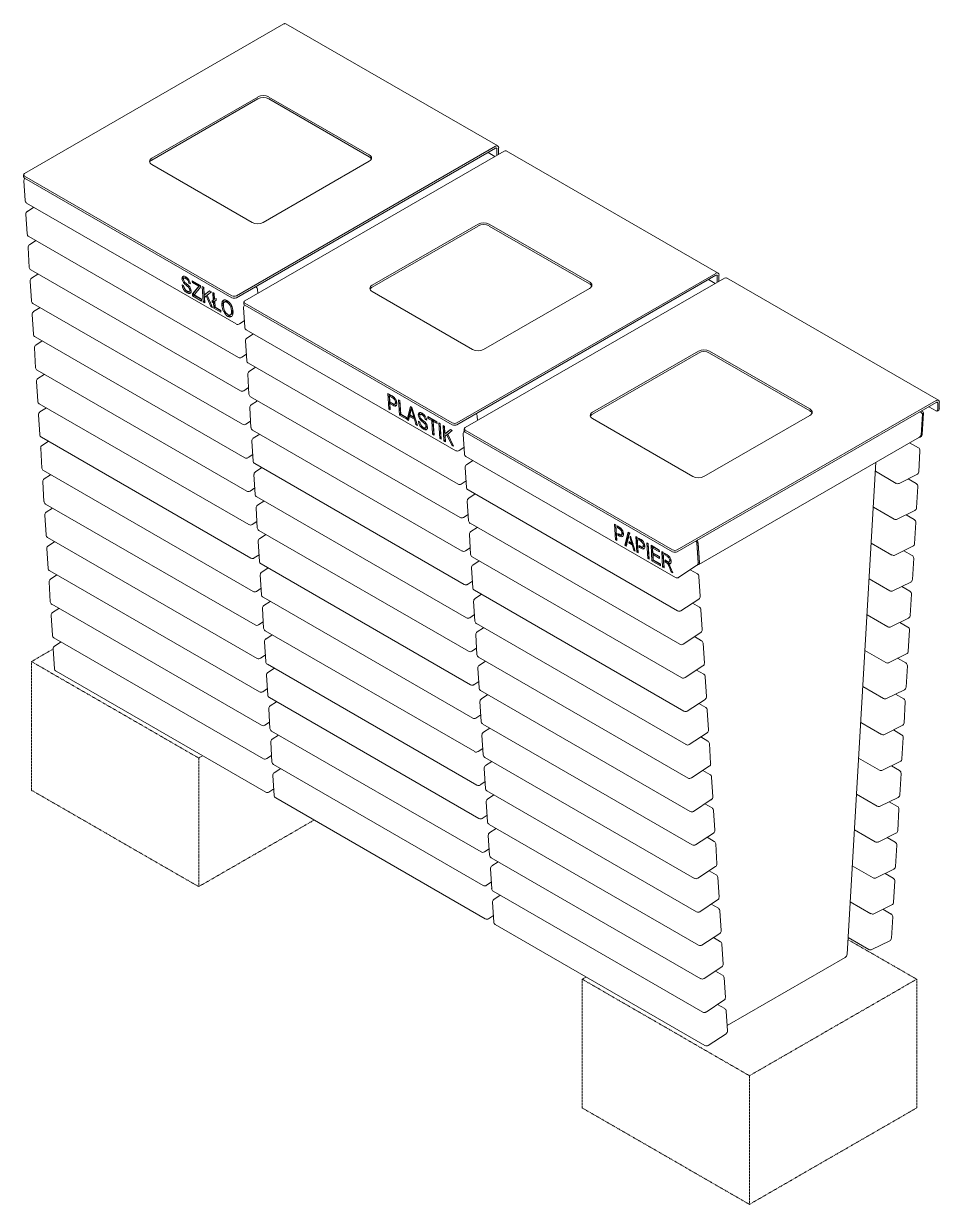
# Model space of a CAD drawing. Header units: millimetres. Extents: x -318 to 3804, y 278 to 3423.
# Drawn here: x 2644 to 3804, y 659 to 2156 of the extents above; entities that cross this region are included whole.
import ezdxf

# ---------------------------------------------------------------- set-up
doc = ezdxf.new("R2010")
doc.units = ezdxf.units.MM
doc.linetypes.add('HIDDEN', pattern=[1.905, 1.27, -0.635])
doc.layers.add('ZANO_R', color=7, linetype='Continuous', lineweight=0)
doc.layers.add('ZANO_R_przerywana', color=7, linetype='HIDDEN', lineweight=0)

msp = doc.modelspace()

# ---------------------------------------------------------------- linework, layer by layer
at = {"layer": 'ZANO_R'}
for p, q in [((2973.6, 2155.4), (2645.1, 1965.7)), ((3244.7, 2000.7), (2976.3, 2155.6)), ((2806.3, 1985.4), (2940.5, 2062.8)), ((2806.3, 1982.9), (2940.5, 2060.4)), ((2954.6, 2062.8), (3081.8, 1989.4)), ((2954.6, 2060.4), (3081.8, 1987)), ((2913.5, 1810.7), (3242, 2000.4)), ((2913.5, 1808.3), (3242, 1998)), ((3252.8, 1994.2), (2924.3, 1804.5)), ((3241.1, 1987.4), (3232.4, 1992.4)), ((3243.7, 1997), (3243.7, 1988.9)), ((3245.8, 1998.2), (3245.8, 1990.2)), ((3523.9, 1839.5), (3255.5, 1994.4)), ((2933.4, 1903.8), (2806.3, 1977.2)), ((3081.8, 1981.3), (2947.6, 1903.8)), ((2643.9, 1964.1), (2643.9, 1961.6)), ((2645.1, 1962.4), (2907.8, 1810.7)), ((2644.2, 1956.6), (2645.7, 1931.5)), ((2645.1, 1960), (2907.8, 1808.3)), ((2647.7, 1928.3), (2913.3, 1775)), ((2656.7, 1923.1), (2648.6, 1917.8)), ((2646.8, 1914.2), (2648.4, 1889.1)), ((3085.5, 1824.2), (3219.7, 1901.7)), ((3233.8, 1901.7), (3361, 1828.3)), ((3085.5, 1821.7), (3219.7, 1899.2)), ((3233.8, 1899.2), (3361, 1825.8)), ((2649.5, 1871.8), (2651.1, 1846.7)), ((2650.4, 1885.9), (2916, 1732.6)), ((2659.3, 1880.7), (2651.3, 1875.4)), ((2653.1, 1843.5), (2918.7, 1690.2)), ((2652.2, 1829.4), (2653.7, 1804.3)), ((2662, 1838.3), (2653.9, 1833)), ((2846, 1833.3), (2844.6, 1832.4)), ((2848.5, 1833.9), (2847.1, 1833)), ((2851, 1833.4), (2849.6, 1832.5)), ((2854.8, 1827.6), (2853.4, 1826.6)), ((2857.6, 1829.8), (2867.9, 1823.9)), ((2857.8, 1827.5), (2857.6, 1829.8)), ((2859.2, 1828.5), (2857.8, 1827.5)), ((2865.9, 1822.8), (2857.8, 1827.5)), ((2859.2, 1828.5), (2859.1, 1829)), ((2867.3, 1823.8), (2859.2, 1828.5)), ((3192.7, 1649.6), (3521.2, 1839.2)), ((3192.7, 1647.1), (3521.2, 1836.8)), ((3532, 1833), (3203.5, 1643.6)), ((3520.3, 1826.2), (3511.6, 1831.2)), ((3522.9, 1835.8), (3522.9, 1827.8)), ((3525, 1837), (3525, 1829)), ((3803.1, 1678.3), (3534.7, 1833.3)), ((2844.7, 1824.5), (2846.5, 1823.7)), ((2852.4, 1815.4), (2851, 1814.5)), ((2855.2, 1825.8), (2853.4, 1826.6)), ((2853.8, 1816.2), (2855.2, 1817.1)), ((2855.8, 1818.9), (2854.4, 1818)), ((2855.8, 1818.9), (2855.8, 1819.1)), ((2857.8, 1813.1), (2864.5, 1821.4)), ((2859.2, 1814.1), (2857.8, 1813.1)), ((2857.9, 1810.7), (2857.8, 1813.1)), ((2859.2, 1814.1), (2865.9, 1822.3)), ((2859.3, 1811.7), (2859.2, 1814.1)), ((2860.7, 1812.7), (2859.9, 1811.8)), ((2859.9, 1811.8), (2869.3, 1806.4)), ((2868.1, 1821.6), (2860.7, 1812.7)), ((2867.3, 1823.8), (2865.9, 1822.8)), ((2867.9, 1823.9), (2868.1, 1821.6)), ((2870.2, 1822.6), (2872.1, 1821.5)), ((2871.5, 1802.9), (2870.2, 1822.6)), ((2872.9, 1803.9), (2871.8, 1821.7)), ((2872.1, 1821.5), (2872.7, 1811.7)), ((2872.7, 1811.7), (2879.6, 1817.2)), ((2874.1, 1812.6), (2872.7, 1811.7)), ((2874.1, 1812.6), (2879.7, 1817.1)), ((2881.9, 1815.8), (2876.3, 1811.4)), ((2879.6, 1817.2), (2881.9, 1815.8)), ((2883.5, 1814.9), (2885.4, 1813.8)), ((2884.1, 1805.3), (2883.5, 1814.9)), ((2885.5, 1806.3), (2885.1, 1814)), ((2885.4, 1813.8), (2885.8, 1806.3)), ((2938.3, 1821.9), (2937.6, 1822.2)), ((2940.6, 1813.9), (2940.3, 1818.7)), ((3212.6, 1742.6), (3085.5, 1816)), ((3361, 1820.1), (3226.8, 1742.6)), ((2655.7, 1801.1), (2921.3, 1647.8)), ((2859.3, 1811.7), (2857.9, 1810.7)), ((2869.4, 1804.1), (2857.9, 1810.7)), ((2869.3, 1805.9), (2859.3, 1811.7)), ((2869.3, 1806.4), (2869.4, 1804.1)), ((2872.9, 1803.9), (2871.5, 1802.9)), ((2873.3, 1801.9), (2871.5, 1802.9)), ((2875.2, 1810.5), (2872.9, 1808.7)), ((2872.9, 1808.7), (2873.3, 1801.9)), ((2873.2, 1803.7), (2872.9, 1803.9)), ((2876.3, 1811.3), (2875.2, 1810.5)), ((2881.3, 1797.3), (2875.2, 1810.5)), ((2876.3, 1811.4), (2883.4, 1796)), ((2882.5, 1798), (2881.3, 1797.3)), ((2883.4, 1796), (2881.3, 1797.3)), ((2882.6, 1804.5), (2884.1, 1805.3)), ((2882.8, 1802.1), (2882.6, 1804.5)), ((2884.2, 1803), (2882.8, 1802.1)), ((2884.3, 1802.9), (2882.8, 1802.1)), ((2885.5, 1806.3), (2884.1, 1805.3)), ((2884.2, 1803), (2884.1, 1805.3)), ((2885.7, 1803.9), (2884.2, 1803)), ((2885.7, 1803.9), (2884.3, 1802.9)), ((2884.8, 1795.2), (2884.3, 1802.9)), ((2886.2, 1796.2), (2885.7, 1803.9)), ((2885.8, 1806.3), (2887.8, 1807.4)), ((2887.9, 1805), (2886, 1803.9)), ((2887.4, 1804.8), (2886, 1803.9)), ((2886, 1803.9), (2886.5, 1796.5)), ((2887.9, 1805.1), (2887.4, 1804.8)), ((2887.8, 1807.4), (2887.9, 1805)), ((2896.6, 1799.4), (2895.2, 1798.5)), ((2899.7, 1803.7), (2898.3, 1802.8)), ((2903.1, 1803.4), (2901.7, 1802.4)), ((2907.5, 1797.4), (2906.3, 1796.6)), ((2923.1, 1802.9), (2923.1, 1800.4)), ((2924.3, 1801.3), (3187, 1649.6)), ((2924.3, 1798.8), (3187, 1647.1)), ((2654.8, 1787), (2656.4, 1761.9)), ((2664.7, 1795.9), (2656.6, 1790.6)), ((2886.2, 1796.2), (2884.8, 1795.2)), ((2893.9, 1790), (2884.8, 1795.2)), ((2893.8, 1791.8), (2886.2, 1796.2)), ((2886.5, 1796.5), (2893.8, 1792.2)), ((2893.8, 1792.2), (2893.9, 1790)), ((2898.6, 1791.5), (2897.4, 1790.7)), ((2904.2, 1785.5), (2902.8, 1784.6)), ((2906, 1786.6), (2907.4, 1787.5)), ((2908.7, 1792.7), (2907.3, 1791.7)), ((2922.5, 1796), (2924.1, 1770.9)), ((2917.5, 1775.1), (2923.5, 1779.1)), ((2926, 1767.6), (3191.6, 1614.3)), ((2658.4, 1758.7), (2924, 1605.4)), ((2667.3, 1753.5), (2659.3, 1748.2)), ((2925.1, 1753.6), (2926.7, 1728.4)), ((2935, 1762.5), (2926.9, 1757.2)), ((2657.5, 1744.6), (2659, 1719.5)), ((3364.7, 1663.2), (3498.9, 1740.6)), ((3364.7, 1660.7), (3498.9, 1738.1)), ((3513, 1740.6), (3640.2, 1667.2)), ((3513, 1738.1), (3640.2, 1664.7)), ((2920.2, 1732.7), (2926.2, 1736.7)), ((2928.7, 1725.2), (3194.3, 1571.9)), ((2661, 1716.3), (2926.6, 1563)), ((2670, 1711.1), (2661.9, 1705.8)), ((2927.8, 1711.2), (2929.4, 1686)), ((2937.7, 1720.1), (2929.6, 1714.8)), ((2660.1, 1702.2), (2661.7, 1677.1)), ((2922.8, 1690.3), (2928.9, 1694.3)), ((2931.4, 1682.8), (3197, 1529.5)), ((2940.3, 1677.7), (2932.3, 1672.4)), ((3105.4, 1686.8), (3110.8, 1683.7)), ((3106.6, 1667.2), (3105.4, 1686.8)), ((3108, 1668.1), (3106.9, 1685.9)), ((3108.8, 1684.4), (3107.3, 1683.5)), ((3111.2, 1681.3), (3107.3, 1683.5)), ((3107.3, 1683.5), (3107.8, 1676.3)), ((3112.6, 1682.2), (3108.8, 1684.4)), ((3116.3, 1676.7), (3116.2, 1677.5)), ((3118.9, 1679), (3120.7, 1677.9)), ((3120.1, 1659.4), (3118.9, 1679)), ((3121.5, 1660.3), (3120.4, 1678.1)), ((3120.7, 1677.9), (3121.8, 1660.6)), ((3471.9, 1488.6), (3800.4, 1678)), ((2663.7, 1673.9), (2929.3, 1520.6)), ((2672.7, 1668.7), (2664.6, 1663.4)), ((2930.5, 1668.8), (2932, 1643.6)), ((3108, 1668.1), (3106.6, 1667.2)), ((3108.4, 1666.1), (3106.6, 1667.2)), ((3107.8, 1676.3), (3111.6, 1674.1)), ((3109.3, 1675), (3107.9, 1674)), ((3107.9, 1674), (3108.4, 1666.1)), ((3111.7, 1671.9), (3107.9, 1674)), ((3108.3, 1667.9), (3108, 1668.1)), ((3113.1, 1672.8), (3109.3, 1675)), ((3113.1, 1672.8), (3111.7, 1671.9)), ((3114.3, 1673.5), (3115.7, 1674.4)), ((3116.3, 1676.7), (3114.9, 1675.7)), ((3129.8, 1653.8), (3134.2, 1670.2)), ((3131.2, 1654.7), (3135.2, 1669.6)), ((3134.6, 1664.4), (3133.3, 1659.6)), ((3134.2, 1670.2), (3136, 1669.2)), ((3136.2, 1668.3), (3135.2, 1667.6)), ((3136, 1669.2), (3142.8, 1646.3)), ((3138.3, 1656.8), (3136.5, 1663)), ((3471.9, 1486.2), (3800.4, 1675.6)), ((3782.6, 1664.3), (3781.7, 1664.8)), ((3800, 1664.7), (3790.8, 1670)), ((3801.5, 1664.6), (3803.6, 1665.8)), ((3802.1, 1674.6), (3802.1, 1666)), ((3804.2, 1675.8), (3804.2, 1667.2)), ((2662.8, 1659.8), (2664.4, 1634.7)), ((2925.5, 1647.9), (2931.5, 1651.8)), ((3121.5, 1660.3), (3120.1, 1659.4)), ((3129.3, 1654.1), (3120.1, 1659.4)), ((3129.2, 1655.9), (3121.5, 1660.3)), ((3121.8, 1660.6), (3129.2, 1656.4)), ((3129.2, 1656.4), (3129.3, 1654.1)), ((3131.2, 1654.7), (3129.8, 1653.8)), ((3131.7, 1652.7), (3129.8, 1653.8)), ((3132, 1654.2), (3131.2, 1654.7)), ((3132.8, 1657.7), (3131.7, 1652.7)), ((3134.3, 1658.6), (3132.8, 1657.7)), ((3139, 1654.1), (3132.8, 1657.7)), ((3133.3, 1659.6), (3138.3, 1656.8)), ((3140.1, 1655.2), (3134.3, 1658.6)), ((3139.4, 1657.5), (3138.3, 1656.8)), ((3140.2, 1654.9), (3139, 1654.1)), ((3140.9, 1647.4), (3139, 1654.1)), ((3142.2, 1648.2), (3140.9, 1647.4)), ((3142.8, 1646.3), (3140.9, 1647.4)), ((3145.4, 1660.5), (3144, 1659.6)), ((3144, 1651.7), (3145.9, 1650.9)), ((3147.8, 1661.1), (3146.4, 1660.2)), ((3150.4, 1660.6), (3149, 1659.7)), ((3154.2, 1654.7), (3152.7, 1653.8)), ((3154.6, 1653), (3152.7, 1653.8)), ((3156.1, 1657.6), (3167.5, 1650.9)), ((3156.2, 1655.3), (3156.1, 1657.6)), ((3157.6, 1656.2), (3156.2, 1655.3)), ((3161, 1652.5), (3156.2, 1655.3)), ((3157.6, 1656.2), (3157.6, 1656.7)), ((3162.4, 1653.4), (3157.6, 1656.2)), ((3162.4, 1653.4), (3161, 1652.5)), ((3162.1, 1635.1), (3161, 1652.5)), ((3163.5, 1636.1), (3162.4, 1653.4)), ((3164.3, 1652.4), (3162.8, 1651.4)), ((3162.8, 1651.4), (3163.9, 1634.1)), ((3167.7, 1648.6), (3162.8, 1651.4)), ((3167.5, 1650.5), (3164.3, 1652.4)), ((3167.5, 1650.9), (3167.7, 1648.6)), ((3170, 1649.5), (3171.9, 1648.4)), ((3171.3, 1629.9), (3170, 1649.5)), ((3172.7, 1630.8), (3171.6, 1648.6)), ((3171.9, 1648.4), (3173.1, 1628.8)), ((3218.9, 1652.5), (3218.6, 1658)), ((3491.8, 1581.6), (3364.7, 1655)), ((3640.2, 1659), (3506, 1581.6)), ((3782.7, 1661.2), (3781.1, 1634)), ((3784.1, 1661.9), (3782.5, 1634.7)), ((3782.7, 1661.2), (3782.5, 1661.5)), ((3782.7, 1661.2), (3784.1, 1661.9)), ((3782.7, 1661.2), (3782.7, 1661.3)), ((2934, 1640.4), (3199.6, 1487.1)), ((2943, 1635.3), (2934.9, 1630)), ((3151.8, 1642.6), (3150.4, 1641.7)), ((3153.1, 1643.4), (3154.5, 1644.3)), ((3155.1, 1646.1), (3153.7, 1645.2)), ((3155.1, 1646.1), (3155.1, 1646.3)), ((3163.5, 1636.1), (3162.1, 1635.1)), ((3163.9, 1634.1), (3162.1, 1635.1)), ((3163.8, 1635.9), (3163.5, 1636.1)), ((3175.3, 1646.4), (3177.2, 1645.4)), ((3176.5, 1626.8), (3175.3, 1646.4)), ((3178, 1627.7), (3176.8, 1645.6)), ((3177.2, 1645.4), (3177.8, 1635.6)), ((3177.8, 1635.6), (3184.6, 1641.1)), ((3179.2, 1636.5), (3177.8, 1635.6)), ((3180.2, 1634.4), (3178, 1632.6)), ((3178, 1632.6), (3178.4, 1625.7)), ((3179.2, 1636.5), (3184.8, 1641)), ((3181.4, 1635.1), (3180.2, 1634.4)), ((3186.4, 1621.1), (3180.2, 1634.4)), ((3187, 1639.7), (3181.4, 1635.3)), ((3181.4, 1635.3), (3188.5, 1619.9)), ((3184.6, 1641.1), (3187, 1639.7)), ((3200.8, 1635.3), (3202.4, 1610.2)), ((3202.3, 1642), (3202.3, 1639.5)), ((3203.5, 1640.3), (3466.2, 1488.6)), ((3203.5, 1637.9), (3466.2, 1486.2)), ((3780.9, 1633.8), (3781.1, 1634)), ((3781.1, 1634), (3782.5, 1634.7)), ((2665.5, 1617.4), (2667, 1592.3)), ((2666.4, 1631.5), (2932, 1478.2)), ((2675.3, 1626.3), (2667.2, 1621)), ((2933.1, 1626.4), (2934.7, 1601.2)), ((3172.7, 1630.8), (3171.3, 1629.9)), ((3173.1, 1628.8), (3171.3, 1629.9)), ((3173, 1630.6), (3172.7, 1630.8)), ((3178, 1627.7), (3176.5, 1626.8)), ((3178.4, 1625.7), (3176.5, 1626.8)), ((3178.3, 1627.6), (3178, 1627.7)), ((3187.6, 1621.9), (3186.4, 1621.1)), ((3188.5, 1619.9), (3186.4, 1621.1)), ((3195.8, 1614.4), (3201.8, 1618.4)), ((3499.4, 1470.2), (3778.9, 1631.6)), ((3777.7, 1618), (3766.5, 1624.4)), ((3778.7, 1631), (3777.8, 1631)), ((3778.7, 1631.5), (3778.7, 1631)), ((2928.2, 1605.5), (2934.2, 1609.4)), ((3204.4, 1607), (3469.9, 1453.7)), ((3778.1, 1587.4), (3779.7, 1614.3)), ((2669, 1589.1), (2934.6, 1435.8)), ((2936.7, 1598), (3202.3, 1444.7)), ((2945.6, 1592.9), (2937.6, 1587.5)), ((3203.4, 1592.9), (3205, 1567.8)), ((3213.3, 1601.8), (3205.2, 1596.5)), ((3687.4, 976), (3723.9, 1599.8)), ((3723.2, 1588.2), (3749.6, 1572.9)), ((2668.1, 1575), (2669.7, 1549.9)), ((2678, 1583.9), (2669.9, 1578.6)), ((2935.8, 1584), (2937.4, 1558.8)), ((3198.5, 1572), (3204.5, 1576)), ((3753.3, 1572.8), (3775.9, 1584)), ((3775, 1572.5), (3764.7, 1578.5)), ((2930.8, 1563.1), (2936.8, 1567)), ((3207, 1564.6), (3472.6, 1411.2)), ((3216, 1559.4), (3207.9, 1554.1)), ((3775.4, 1541.9), (3777, 1568.8)), ((2671.7, 1546.7), (2937.3, 1393.3)), ((2939.3, 1555.6), (3204.9, 1402.3)), ((2948.3, 1550.5), (2940.2, 1545.1)), ((3206.1, 1550.5), (3207.7, 1525.4)), ((3720.6, 1542.7), (3746.9, 1527.5)), ((2670.8, 1532.6), (2672.4, 1507.5)), ((2680.6, 1541.5), (2672.6, 1536.2)), ((2938.4, 1541.6), (2940, 1516.4)), ((3201.2, 1529.6), (3207.2, 1533.6)), ((3750.7, 1527.4), (3773.2, 1538.6)), ((3772.4, 1527.1), (3762.1, 1533)), ((2933.5, 1520.7), (2939.5, 1524.6)), ((2942, 1513.2), (3207.6, 1359.9)), ((3209.7, 1522.2), (3475.3, 1368.8)), ((3218.6, 1517), (3210.6, 1511.7)), ((3394.4, 1520), (3392.5, 1521)), ((3392.5, 1521), (3393.8, 1501.4)), ((3394.1, 1520.2), (3395.2, 1502.3)), ((3395.6, 1500.3), (3394.4, 1520)), ((3398, 1517.9), (3396.1, 1519)), ((3396.1, 1519), (3396.3, 1516.7)), ((3397.7, 1517.6), (3396.3, 1516.7)), ((3396.3, 1516.7), (3398.3, 1515.5)), ((3397.7, 1518.1), (3397.7, 1517.6)), ((3397.7, 1517.6), (3399.7, 1516.4)), ((3772.8, 1496.4), (3774.3, 1523.4)), ((2674.3, 1504.3), (2939.9, 1350.9)), ((2683.3, 1499.1), (2675.2, 1493.8)), ((2941.1, 1499.2), (2942.7, 1474)), ((2951, 1508), (2942.9, 1502.7)), ((3208.8, 1508.1), (3210.3, 1483)), ((3395.2, 1502.3), (3393.8, 1501.4)), ((3393.8, 1501.4), (3395.6, 1500.3)), ((3395.2, 1502.3), (3395.5, 1502.1)), ((3398.8, 1508.3), (3396.7, 1509.5)), ((3396.7, 1509.5), (3396.9, 1507.2)), ((3398.3, 1508.2), (3396.9, 1507.2)), ((3396.9, 1507.2), (3398.8, 1506.1)), ((3398.3, 1508.6), (3398.3, 1508.2)), ((3398.3, 1508.2), (3400.3, 1507)), ((3400.3, 1507), (3398.8, 1506.1)), ((3401.5, 1507.7), (3402.9, 1508.7)), ((3403.5, 1510.9), (3402.1, 1509.9)), ((3403.4, 1511.6), (3403.5, 1510.9)), ((3410.1, 1510.9), (3405.7, 1494.5)), ((3411.1, 1510.3), (3407.1, 1495.4)), ((3407.6, 1493.4), (3408.8, 1498.4)), ((3408.8, 1498.4), (3409.3, 1500.3)), ((3409.2, 1500.3), (3410.6, 1505.1)), ((3409.3, 1500.3), (3409.2, 1500.3)), ((3411.9, 1509.9), (3410.1, 1510.9)), ((3411.2, 1499.2), (3410.6, 1497.3)), ((3412.1, 1498.2), (3410.6, 1497.3)), ((3410.6, 1497.3), (3415, 1494.8)), ((3411.6, 1508.6), (3411.1, 1508.3)), ((3414.2, 1497.5), (3411.2, 1499.2)), ((3411.3, 1507.7), (3411.9, 1509.9)), ((3412.2, 1498.7), (3412.1, 1498.2)), ((3412.1, 1498.2), (3416.1, 1495.9)), ((3413, 1506.1), (3412.4, 1503.7)), ((3413.5, 1504.5), (3412.4, 1503.7)), ((3412.4, 1503.7), (3412.4, 1503.7)), ((3412.4, 1503.7), (3414.2, 1497.5)), ((3418.8, 1487), (3413, 1506.1)), ((3415.4, 1498.2), (3414.2, 1497.5)), ((3421.4, 1504.4), (3419.6, 1505.4)), ((3419.6, 1505.4), (3420.8, 1485.8)), ((3421.1, 1504.5), (3422.3, 1486.7)), ((3422.7, 1484.7), (3421.4, 1504.4)), ((3425.1, 1502.3), (3423.2, 1503.3)), ((3423.2, 1503.3), (3423.4, 1501)), ((3424.8, 1502), (3423.4, 1501)), ((3423.4, 1501), (3425.4, 1499.9)), ((3424.7, 1502.5), (3424.8, 1502)), ((3424.8, 1502), (3426.8, 1500.8)), ((3435.4, 1496.3), (3433.6, 1497.3)), ((3433.6, 1497.3), (3434.8, 1477.7)), ((3498.5, 1472.2), (3496.9, 1497.3)), ((3497.1, 1498), (3498.5, 1497.2)), ((3497.1, 1498), (3498.6, 1472.7)), ((2673.4, 1490.2), (2675, 1465.1)), ((3203.8, 1487.2), (3209.8, 1491.2)), ((3407.1, 1495.4), (3405.7, 1494.5)), ((3405.7, 1494.5), (3407.6, 1493.4)), ((3407.1, 1495.4), (3408, 1494.9)), ((3416.2, 1495.6), (3415, 1494.8)), ((3415, 1494.8), (3416.9, 1488.1)), ((3418.2, 1488.9), (3416.9, 1488.1)), ((3416.9, 1488.1), (3418.8, 1487)), ((3422.3, 1486.7), (3420.8, 1485.8)), ((3420.8, 1485.8), (3422.7, 1484.7)), ((3422.3, 1486.7), (3422.6, 1486.5)), ((3425.9, 1492.7), (3423.8, 1493.9)), ((3423.8, 1493.9), (3423.9, 1491.6)), ((3425.4, 1492.5), (3423.9, 1491.6)), ((3423.9, 1491.6), (3425.9, 1490.5)), ((3425.3, 1493), (3425.4, 1492.5)), ((3425.4, 1492.5), (3427.3, 1491.4)), ((3427.3, 1491.4), (3425.9, 1490.5)), ((3428.5, 1492.1), (3430, 1493)), ((3430.6, 1495.2), (3429.1, 1494.3)), ((3430.4, 1496), (3430.6, 1495.2)), ((3435.1, 1496.5), (3436.2, 1478.6)), ((3436.7, 1476.6), (3435.4, 1496.3)), ((3449.4, 1488.2), (3438.9, 1494.3)), ((3438.9, 1494.3), (3440.1, 1474.7)), ((3440.4, 1493.4), (3441.5, 1475.6)), ((3442.3, 1491.9), (3440.9, 1490.9)), ((3441.2, 1484.8), (3440.9, 1490.9)), ((3440.9, 1490.9), (3449.6, 1485.9)), ((3449.5, 1480.1), (3441.2, 1484.8)), ((3442.8, 1483.5), (3441.4, 1482.5)), ((3441.8, 1475.9), (3441.4, 1482.5)), ((3441.4, 1482.5), (3449.6, 1477.8)), ((3442.3, 1491.9), (3449.5, 1487.7)), ((3442.8, 1483.5), (3449.5, 1479.6)), ((3449.6, 1485.9), (3449.4, 1488.2)), ((3454.2, 1485.4), (3452.4, 1486.5)), ((3452.4, 1486.5), (3453.6, 1466.8)), ((3453.9, 1485.6), (3455, 1467.8)), ((3455.5, 1465.8), (3454.2, 1485.4)), ((3458.9, 1482.7), (3456, 1484.4)), ((3456, 1484.4), (3456.2, 1482.1)), ((3457.6, 1483), (3456.2, 1482.1)), ((3457.5, 1483.5), (3457.6, 1483)), ((3457.6, 1483), (3460.6, 1481.3)), ((3498.5, 1497.2), (3500.1, 1471.9)), ((3717.9, 1497.2), (3744.2, 1482)), ((3748, 1481.9), (3770.6, 1493.1)), ((3769.7, 1481.6), (3759.4, 1487.5)), ((2936.1, 1478.3), (2942.2, 1482.2)), ((2944.7, 1470.8), (3210.3, 1317.5)), ((3212.3, 1479.8), (3477.9, 1326.4)), ((3221.3, 1474.6), (3213.2, 1469.3)), ((3436.2, 1478.6), (3434.8, 1477.7)), ((3434.8, 1477.7), (3436.7, 1476.6)), ((3436.2, 1478.6), (3436.6, 1478.5)), ((3441.5, 1475.6), (3440.1, 1474.7)), ((3440.1, 1474.7), (3450.9, 1468.4)), ((3441.5, 1475.6), (3450.8, 1470.2)), ((3450.7, 1470.7), (3441.8, 1475.9)), ((3449.6, 1477.8), (3449.5, 1480.1)), ((3450.9, 1468.4), (3450.7, 1470.7)), ((3455, 1467.8), (3453.6, 1466.8)), ((3455, 1467.8), (3455.4, 1467.6)), ((3456.2, 1482.1), (3459.2, 1480.4)), ((3459.1, 1474.3), (3456.6, 1475.7)), ((3456.6, 1475.7), (3456.7, 1473.4)), ((3458.1, 1474.4), (3456.7, 1473.4)), ((3456.7, 1473.4), (3457.3, 1473.1)), ((3458.1, 1474.9), (3458.1, 1474.4)), ((3458.1, 1474.4), (3458.7, 1474)), ((3462.1, 1472.2), (3460.7, 1471.3)), ((3462, 1473.6), (3463.4, 1474.5)), ((3464, 1476.3), (3462.6, 1475.4)), ((3474.1, 1453.8), (3496.7, 1468.6)), ((3498.1, 1479.1), (3498.2, 1479.2)), ((3498.6, 1472.7), (3500.1, 1471.9)), ((3770.1, 1450.9), (3771.7, 1477.9)), ((2677, 1461.9), (2942.6, 1308.5)), ((2686, 1456.7), (2677.9, 1451.4)), ((2943.8, 1456.7), (2945.3, 1431.6)), ((2953.6, 1465.6), (2945.6, 1460.3)), ((3211.4, 1465.7), (3213, 1440.6)), ((3453.6, 1466.8), (3455.5, 1465.8)), ((3462.1, 1466), (3464.4, 1460.6)), ((3466.5, 1459.4), (3463.6, 1466.3)), ((3465.6, 1461.4), (3464.4, 1460.6)), ((3464.4, 1460.6), (3466.5, 1459.4)), ((3497.6, 1458.1), (3488.6, 1463.3)), ((3501.1, 1429.8), (3499.6, 1454.9)), ((2676.1, 1447.8), (2677.7, 1422.7)), ((2938.8, 1435.9), (2944.8, 1439.8)), ((3206.5, 1444.8), (3212.5, 1448.8)), ((3715.2, 1451.7), (3741.6, 1436.5)), ((3745.3, 1436.4), (3767.9, 1447.6)), ((3767, 1436.1), (3756.7, 1442.1)), ((2947.3, 1428.4), (3212.9, 1275.1)), ((2956.3, 1423.2), (2948.2, 1417.9)), ((3214.1, 1423.3), (3215.7, 1398.2)), ((3215, 1437.4), (3480.6, 1284)), ((3223.9, 1432.2), (3215.9, 1426.9)), ((3476.8, 1411.4), (3499.4, 1426.2)), ((3767.4, 1405.5), (3769, 1432.4)), ((2679.7, 1419.5), (2945.3, 1266.1)), ((2688.6, 1414.3), (2680.6, 1409)), ((2946.4, 1414.3), (2948, 1389.2)), ((3500.2, 1415.7), (3491.3, 1420.9)), ((3503.8, 1387.4), (3502.2, 1412.5)), ((2678.8, 1405.4), (2680.3, 1380.3)), ((2941.5, 1393.5), (2947.5, 1397.4)), ((3209.1, 1402.4), (3215.2, 1406.4)), ((3217.7, 1395), (3483.3, 1241.6)), ((3712.6, 1406.3), (3738.9, 1391)), ((3742.7, 1390.9), (3765.2, 1402.1)), ((3764.4, 1390.6), (3754.1, 1396.6)), ((2950, 1386), (3215.6, 1232.7)), ((2958.9, 1380.8), (2950.9, 1375.5)), ((3216.8, 1380.9), (3218.3, 1355.8)), ((3226.6, 1389.8), (3218.5, 1384.5)), ((3479.5, 1369), (3502, 1383.8)), ((3502.9, 1373.3), (3493.9, 1378.5)), ((3764.8, 1360), (3766.4, 1386.9)), ((2681.4, 1363), (2683, 1337.9)), ((2682.3, 1377.1), (2947.9, 1223.7)), ((2691.3, 1371.9), (2683.2, 1366.6)), ((2949.1, 1371.9), (2950.7, 1346.8)), ((3211.8, 1360), (3217.8, 1364)), ((3506.5, 1345), (3504.9, 1370.1)), ((2944.1, 1351.1), (2950.1, 1355)), ((3220.3, 1352.6), (3485.9, 1199.2)), ((3709.9, 1360.8), (3736.3, 1345.6)), ((3740, 1345.5), (3762.6, 1356.6)), ((3761.7, 1345.2), (3751.4, 1351.1)), ((2685, 1334.7), (2950.6, 1181.3)), ((2952.7, 1343.6), (3218.2, 1190.3)), ((2961.6, 1338.4), (2953.5, 1333.1)), ((3219.4, 1338.5), (3221, 1313.4)), ((3229.3, 1347.4), (3221.2, 1342.1)), ((3482.1, 1326.6), (3504.7, 1341.4)), ((3505.6, 1330.9), (3496.6, 1336.1)), ((3762.1, 1314.5), (3763.7, 1341.5)), ((2951.7, 1329.5), (2953.3, 1304.4)), ((3214.5, 1317.6), (3220.5, 1321.6)), ((3509.1, 1302.6), (3507.5, 1327.7)), ((2946.8, 1308.7), (2952.8, 1312.6)), ((3223, 1310.1), (3488.6, 1156.8)), ((3231.9, 1305), (3223.9, 1299.7)), ((3707.3, 1315.3), (3733.6, 1300.1)), ((3737.4, 1300), (3759.9, 1311.2)), ((3759.1, 1299.7), (3748.8, 1305.6)), ((2955.3, 1301.2), (3220.9, 1147.9)), ((2964.3, 1296), (2956.2, 1290.7)), ((3222.1, 1296.1), (3223.6, 1271)), ((3484.8, 1284.2), (3507.3, 1299)), ((3508.2, 1288.5), (3499.3, 1293.7)), ((3759.5, 1269), (3761, 1296)), ((2954.4, 1287.1), (2956, 1262)), ((3217.1, 1275.2), (3223.1, 1279.2)), ((3511.8, 1260.2), (3510.2, 1285.3)), ((2949.5, 1266.3), (2955.5, 1270.2)), ((2958, 1258.8), (3223.6, 1105.5)), ((3225.6, 1267.7), (3491.2, 1114.4)), ((3234.6, 1262.6), (3226.5, 1257.3)), ((3704.6, 1269.8), (3730.9, 1254.6)), ((3734.7, 1254.5), (3757.3, 1265.7)), ((3756.4, 1254.2), (3746.1, 1260.2)), ((2957.1, 1244.7), (2958.6, 1219.6)), ((2966.9, 1253.6), (2958.9, 1248.3)), ((3224.7, 1253.7), (3226.3, 1228.6)), ((3487.4, 1241.8), (3510, 1256.6)), ((3510.9, 1246.1), (3501.9, 1251.3)), ((3514.4, 1217.8), (3512.9, 1242.9)), ((3756.8, 1223.6), (3758.4, 1250.5)), ((2952.1, 1223.9), (2958.1, 1227.8)), ((3219.8, 1232.8), (3225.8, 1236.8)), ((2960.6, 1216.4), (3226.2, 1063.1)), ((3228.3, 1225.3), (3493.9, 1072)), ((3237.3, 1220.2), (3229.2, 1214.9)), ((3490.1, 1199.4), (3512.7, 1214.2)), ((3701.9, 1224.3), (3728.3, 1209.1)), ((3732, 1209), (3754.6, 1220.2)), ((3753.7, 1208.7), (3743.4, 1214.7)), ((2959.7, 1202.3), (2961.3, 1177.2)), ((2969.6, 1211.2), (2961.5, 1205.9)), ((3227.4, 1211.3), (3229, 1186.1)), ((3513.5, 1203.7), (3504.6, 1208.9)), ((3517.1, 1175.4), (3515.5, 1200.5)), ((3754.1, 1178.1), (3755.7, 1205)), ((2954.8, 1181.5), (2960.8, 1185.4)), ((3222.4, 1190.4), (3228.5, 1194.4)), ((3231, 1182.9), (3496.6, 1029.6)), ((2963.3, 1174), (3228.9, 1020.7)), ((3230.1, 1168.9), (3231.6, 1143.7)), ((3239.9, 1177.8), (3231.8, 1172.5)), ((3492.8, 1156.9), (3515.3, 1171.8)), ((3699.3, 1178.9), (3725.6, 1163.7)), ((3729.4, 1163.5), (3751.9, 1174.7)), ((3751.1, 1163.3), (3740.8, 1169.2)), ((3516.2, 1161.3), (3507.2, 1166.5)), ((3519.8, 1133), (3518.2, 1158.1)), ((3751.5, 1132.6), (3753.1, 1159.6)), ((3225.1, 1148), (3231.1, 1152)), ((3233.6, 1140.5), (3499.2, 987.2)), ((3232.7, 1126.5), (3234.3, 1101.3)), ((3242.6, 1135.4), (3234.5, 1130.1)), ((3495.4, 1114.5), (3518, 1129.4)), ((3518.9, 1118.9), (3509.9, 1124.1)), ((3696.6, 1133.4), (3722.9, 1118.2)), ((3726.7, 1118.1), (3749.3, 1129.3)), ((3748.4, 1117.8), (3738.1, 1123.7)), ((3227.8, 1105.6), (3233.8, 1109.6)), ((3522.4, 1090.6), (3520.9, 1115.7)), ((3748.8, 1087.1), (3750.4, 1114.1)), ((3236.3, 1098.1), (3501.9, 944.8)), ((3235.4, 1084.1), (3237, 1058.9)), ((3245.2, 1093), (3237.2, 1087.7)), ((3498.1, 1072.1), (3520.6, 1087)), ((3521.5, 1076.5), (3512.6, 1081.7)), ((3693.9, 1087.9), (3720.3, 1072.7)), ((3724.1, 1072.6), (3746.6, 1083.8)), ((3745.7, 1072.3), (3735.4, 1078.2)), ((3230.4, 1063.2), (3236.4, 1067.1)), ((3525.1, 1048.2), (3523.5, 1073.3)), ((3746.2, 1041.7), (3747.7, 1068.6)), ((3238.9, 1055.7), (3504.5, 902.4)), ((3247.9, 1050.6), (3239.8, 1045.3)), ((3238, 1041.7), (3239.6, 1016.5)), ((3500.7, 1029.7), (3523.3, 1044.6)), ((3524.2, 1034.1), (3515.2, 1039.3)), ((3691.3, 1042.4), (3717.6, 1027.2)), ((3721.4, 1027.1), (3744, 1038.3)), ((3233.1, 1020.8), (3239.1, 1024.7)), ((3527.7, 1005.8), (3526.2, 1030.9)), ((3743.1, 1026.8), (3732.8, 1032.8)), ((3743.5, 996.2), (3745.1, 1023.1)), ((3241.6, 1013.3), (3507.2, 860)), ((3503.4, 987.3), (3526, 1002.2)), ((3526.8, 991.7), (3517.9, 996.9)), ((3530.4, 963.4), (3528.8, 988.5)), ((3688.6, 997), (3715, 981.8)), ((3718.7, 981.6), (3741.3, 992.8)), ((3506.1, 944.9), (3528.6, 959.8)), ((3535.3, 885.3), (3684.7, 971.6)), ((3529.5, 949.3), (3520.6, 954.5)), ((3533.1, 921), (3531.5, 946.1)), ((3508.7, 902.5), (3531.3, 917.4)), ((3532.2, 906.9), (3523.2, 912.1)), ((3535.7, 878.5), (3534.2, 903.7)), ((3511.4, 860.1), (3533.9, 875))]:
    msp.add_line(p, q, dxfattribs=at)
at = {"layer": 'ZANO_R', "flags": 128}
for points in [[(2806.3, 1977.2), (2805.1, 1978.1), (2804.1, 1979.1), (2803.6, 1980.2), (2803.4, 1981.3), (2803.6, 1982.4), (2804.1, 1983.5), (2805.1, 1984.5), (2806.3, 1985.4)], [(3081.8, 1989.4), (3083, 1988.6), (3083.9, 1987.6), (3084.5, 1986.5), (3084.7, 1985.4), (3084.5, 1984.2), (3083.9, 1983.2), (3083, 1982.2), (3081.8, 1981.3)], [(2844.6, 1832.4), (2844.7, 1833.9), (2845.3, 1835), (2846.2, 1835.6), (2847.7, 1835.6), (2849.4, 1834.8)], [(2846, 1833.3), (2846.1, 1834.8), (2846.5, 1835.6)], [(2846.4, 1831.3), (2846.4, 1831.4), (2846, 1833.3)], [(2849.6, 1832.5), (2848.3, 1833.1), (2847.1, 1833), (2846.6, 1832.4), (2846.5, 1831.3)], [(2846.5, 1831.3), (2846.7, 1830), (2847.2, 1829)], [(2851, 1833.4), (2849.7, 1834), (2848.5, 1833.9), (2848.5, 1833.9)], [(3361, 1828.3), (3362.2, 1827.4), (3363.1, 1826.4), (3363.7, 1825.3), (3363.9, 1824.2), (3363.7, 1823.1), (3363.1, 1822), (3362.2, 1821), (3361, 1820.1)], [(2846.8, 1822.5), (2846.5, 1823), (2846.4, 1823.8)], [(2854.4, 1818), (2854.2, 1818.9), (2853.9, 1819.8), (2853.4, 1820.7), (2852.7, 1821.6), (2851.2, 1822.9), (2849.7, 1824.3)], [(2850.1, 1826), (2851.8, 1824.5), (2853.2, 1823.3)], [(2851, 1816.7), (2852.5, 1816.1), (2853.7, 1816.2), (2854.3, 1816.8), (2854.4, 1818)], [(2856.2, 1817), (2856.1, 1815.4), (2855.5, 1814.2), (2854.5, 1813.6), (2852.9, 1813.7), (2851, 1814.5)], [(2855.7, 1814.5), (2854.3, 1814.6), (2852.4, 1815.4)], [(2855.2, 1817.2), (2855.7, 1817.8), (2855.8, 1818.9)], [(2864.5, 1821.4), (2865.3, 1822.2), (2865.9, 1822.8)], [(2865.9, 1822.3), (2866.7, 1823.2), (2867.3, 1823.8)], [(3085.5, 1816), (3084.2, 1816.9), (3083.3, 1817.9), (3082.8, 1819), (3082.6, 1820.1), (3082.8, 1821.2), (3083.3, 1822.3), (3084.2, 1823.3), (3085.5, 1824.2)], [(2895.2, 1798.5), (2895.2, 1801.1), (2895.6, 1803.3), (2896.7, 1804.9), (2898, 1805.6), (2899.7, 1805.5), (2901.5, 1804.7)], [(2897.2, 1795.7), (2897.1, 1796.1), (2896.6, 1799.4)], [(2901.7, 1802.4), (2900.5, 1803), (2899.3, 1803.1), (2898.4, 1802.8), (2897.7, 1802.2), (2897.2, 1800.8), (2897, 1799.2), (2897, 1797.4)], [(2903.1, 1803.4), (2901.9, 1803.9), (2900.7, 1804.1), (2899.8, 1803.8), (2899.7, 1803.7)], [(2904.2, 1785.5), (2902.5, 1786.8), (2901.6, 1787.7)], [(2902.6, 1786.9), (2904.4, 1786.3), (2905.8, 1786.5), (2906.8, 1787.5), (2907.3, 1789.4), (2907.3, 1791.7)], [(2907.3, 1791.7), (2906.9, 1794.4), (2906.3, 1796.6)], [(2907.4, 1787.6), (2908.2, 1788.5), (2908.7, 1790.4), (2908.7, 1792.7)], [(3110.8, 1683.7), (3112.4, 1682.7), (3113.7, 1681.7)], [(3114.1, 1681.2), (3113.8, 1681.4), (3112.6, 1682.2)], [(3111.6, 1674.1), (3112.7, 1673.6), (3113.6, 1673.4), (3114.4, 1673.6), (3114.8, 1674.5), (3114.9, 1675.7)], [(3116.7, 1674.8), (3116.7, 1673.1), (3116.2, 1671.7), (3115.3, 1670.9), (3114.2, 1670.8), (3113, 1671.2), (3111.7, 1671.9)], [(3115.7, 1674.5), (3115.8, 1674.5), (3116.3, 1675.4), (3116.3, 1676.7)], [(3135.2, 1667.6), (3134.9, 1665.8), (3134.6, 1664.4)], [(3136.5, 1663), (3135.7, 1665.6), (3135.2, 1667.6)], [(3144, 1659.6), (3144.1, 1661.1), (3144.6, 1662.2), (3145.6, 1662.8), (3147.1, 1662.8), (3148.8, 1662)], [(3145.4, 1660.5), (3145.5, 1662), (3145.8, 1662.8)], [(3364.7, 1655), (3363.4, 1655.9), (3362.5, 1656.9), (3362, 1658), (3361.8, 1659.1), (3362, 1660.2), (3362.5, 1661.3), (3363.4, 1662.3), (3364.7, 1663.2)], [(3640.2, 1667.2), (3641.4, 1666.3), (3642.3, 1665.3), (3642.9, 1664.2), (3643.1, 1663.1), (3642.9, 1662), (3642.3, 1660.9), (3641.4, 1659.9), (3640.2, 1659)], [(3145.8, 1658.5), (3145.8, 1658.6), (3145.4, 1660.5)], [(3149, 1659.7), (3147.6, 1660.3), (3146.5, 1660.2), (3145.9, 1659.6), (3145.8, 1658.5)], [(3145.8, 1658.5), (3146.1, 1657.2), (3146.5, 1656.2)], [(3146.1, 1649.7), (3145.9, 1650.2), (3145.8, 1651)], [(3150.4, 1660.6), (3149, 1661.2), (3147.9, 1661.1), (3147.8, 1661.1)], [(3153.7, 1645.2), (3153.6, 1646.1), (3153.2, 1647), (3152.7, 1647.9), (3152, 1648.7), (3150.6, 1650.1), (3149.1, 1651.4)], [(3149.4, 1653.2), (3151.2, 1651.7), (3152.5, 1650.4)], [(3150.4, 1643.9), (3151.8, 1643.3), (3153, 1643.3), (3153.6, 1644), (3153.7, 1645.2)], [(3155.6, 1644.2), (3155.5, 1642.6), (3154.9, 1641.4), (3153.8, 1640.8), (3152.2, 1640.9), (3150.4, 1641.7)], [(3155, 1641.7), (3153.6, 1641.8), (3151.8, 1642.6)], [(3154.5, 1644.3), (3155, 1645), (3155.1, 1646.1)], [(3781.1, 1634.2), (3780.2, 1632.6), (3778.9, 1631.6)], [(3400.8, 1515.9), (3399.3, 1517.1), (3398, 1517.9)], [(3399.7, 1516.4), (3400.8, 1515.8), (3401.3, 1515.4)], [(3402.1, 1509.9), (3402.1, 1508.9), (3401.8, 1508), (3401.1, 1507.6), (3400, 1507.8), (3398.8, 1508.3)], [(3398.8, 1506.1), (3400.5, 1505.3), (3402, 1505), (3403.1, 1505.5), (3403.8, 1507), (3403.9, 1509)], [(3400.3, 1507), (3401.9, 1506.2), (3403.3, 1505.9)], [(3403.5, 1510.9), (3403.5, 1509.8), (3403.2, 1508.9), (3402.8, 1508.7)], [(3410.6, 1505.1), (3410.9, 1506.9), (3411.1, 1508.3)], [(3411.1, 1508.3), (3411.2, 1508), (3411.3, 1507.7)], [(3427.9, 1500.3), (3426.3, 1501.5), (3425.1, 1502.3)], [(3426.8, 1500.8), (3427.8, 1500.1), (3428.3, 1499.8)], [(3429.1, 1494.3), (3429.1, 1493.2), (3428.8, 1492.4), (3428.2, 1492), (3427.1, 1492.1), (3425.9, 1492.7)], [(3425.9, 1490.5), (3427.5, 1489.7), (3429.1, 1489.4), (3430.2, 1489.9), (3430.9, 1491.4), (3431, 1493.4)], [(3427.3, 1491.4), (3428.9, 1490.6), (3430.4, 1490.3)], [(3430.6, 1495.2), (3430.5, 1494.2), (3430.2, 1493.3), (3429.9, 1493.1)], [(3457.3, 1473.1), (3458.5, 1472.3), (3459.6, 1471.1), (3460.5, 1469.6), (3462.1, 1466)], [(3462.6, 1475.4), (3462.5, 1474.3), (3462.1, 1473.6), (3461.4, 1473.4), (3460.3, 1473.7), (3459.1, 1474.3)], [(3460.7, 1471.3), (3461.9, 1470.9), (3463, 1471), (3463.8, 1471.5), (3464.4, 1472.7), (3464.4, 1474.3)], [(3461.9, 1469.7), (3461.2, 1470.6), (3460.7, 1471.3)], [(3463.6, 1466.3), (3462.7, 1468.2), (3461.9, 1469.7)], [(3462.1, 1472.2), (3463.3, 1471.8), (3464, 1471.9)], [(3464, 1476.3), (3463.9, 1475.3), (3463.5, 1474.6), (3463.4, 1474.5)], [(3498.1, 1470.3), (3498.5, 1470.1), (3499.4, 1470.2), (3499.9, 1470.9), (3500.1, 1471.9)], [(3498.5, 1472.1), (3498.6, 1472.2), (3498.6, 1472.7)]]:
    msp.add_lwpolyline(points, dxfattribs=at)
at = {"layer": 'ZANO_R'}
for centre, radius, start, end in [((2975.2, 2153.1), 2.71, 65.6938, 125.6167), ((2947.6, 2049.2), 15.4, 62.6097, 117.3903), ((2947.6, 2046.8), 15.4, 62.6097, 117.3903), ((3243.5, 1998.6), 2.36, 350.7862, 129.2031), ((3242.7, 1997.1), 1.05, 350.7868, 129.2031), ((3254.4, 1992), 2.71, 65.6938, 125.6167), ((2809, 1977.7), 5.86, 117.0326, 156.1814), ((3079.1, 1981.8), 5.86, 23.8173, 62.9683), ((2645.7, 1964.1), 1.74, 110.7821, 249.2164), ((2645.9, 1961.8), 2.01, 185.6976, 245.6231), ((2648.2, 1956.9), 4, 133.5207, 183.5905), ((2649.7, 1931.8), 4, 183.5905, 240.0027), ((2650.8, 1914.5), 4, 123.3464, 183.5905), ((2940.5, 1917.4), 15.4, 242.6096, 297.3905), ((3226.8, 1888), 15.4, 62.6097, 117.3904), ((2652.4, 1889.4), 4, 183.5905, 240.0027), ((3226.8, 1885.6), 15.4, 62.6097, 117.3904), ((2653.5, 1872.1), 4, 123.3464, 183.5905), ((2655.1, 1847), 4, 183.5905, 240.0027), ((2656.1, 1829.7), 4, 123.3464, 183.5905), ((2856.7, 1834.3), 12.3, 188.9789, 235.1469), ((2858.7, 1837.4), 14.3, 216.3334, 232.9065), ((2843.6, 1824.7), 11.7, 5.4583, 60.1041), ((2845.8, 1825.9), 7.59, 5.406, 60.082), ((3522.7, 1837.4), 2.36, 350.7862, 129.2031), ((3521.9, 1836), 1.05, 350.7868, 129.2031), ((3533.6, 1830.8), 2.71, 65.6779, 125.5819), ((2857.5, 1825.6), 12.9, 184.7493, 239.6525), ((2855.9, 1824.8), 9.42, 186.379, 239.0571), ((2857.3, 1824.5), 10.3, 215.1209, 242.0195), ((2846.3, 1816.1), 9.93, 5.246, 46.22), ((2936.3, 1818.4), 4, 3.5905, 60.0027), ((3088.2, 1816.5), 5.86, 117.0318, 156.1822), ((3358.3, 1820.6), 5.86, 23.8173, 62.9683), ((2657.7, 1804.6), 4, 183.5905, 240.0027), ((2914.8, 1799.8), 19.7, 184.0695, 207.7141), ((2904.3, 1801), 7.88, 144.5948, 191.5748), ((2910, 1797.6), 13, 181.0822, 235.3954), ((2891.6, 1790.3), 17.6, 1.1549, 55.5277), ((2895.5, 1792.9), 11.4, 19.2282, 57.1129), ((2910.7, 1816.2), 6.14, 242.6095, 297.3907), ((2910.7, 1813.7), 6.14, 242.6095, 297.3907), ((2926.5, 1796.2), 4, 132.6795, 183.5905), ((2924.9, 1802.9), 1.74, 110.7833, 249.2167), ((2925.1, 1800.6), 2.01, 185.6969, 245.6243), ((2658.8, 1787.3), 4, 123.3464, 183.5905), ((2910.5, 1796.9), 14.5, 205.2624, 237.9094), ((2905.3, 1787.6), 3.92, 230.2867, 309.7154), ((2906.9, 1789.2), 4.54, 233.7959, 283.1526), ((2901.4, 1789.2), 7.88, 324.2578, 10.3157), ((2915.3, 1778.4), 4, 240.0027, 303.3464), ((2928, 1771.1), 4, 183.5905, 240.0027), ((2660.4, 1762.1), 4, 183.5905, 240.0027), ((2929.1, 1753.8), 4, 123.3464, 183.5905), ((2661.5, 1744.9), 4, 123.3464, 183.5905), ((3219.7, 1756.3), 15.4, 242.6097, 297.3903), ((3506, 1726.9), 15.4, 62.6049, 117.3515), ((3506, 1724.5), 15.4, 62.605, 117.3514), ((2918, 1736), 4, 240.0027, 303.3464), ((2930.7, 1728.7), 4, 183.5905, 240.0027), ((2663, 1719.7), 4, 183.5905, 240.0027), ((2931.8, 1711.4), 4, 123.3464, 183.5905), ((2664.1, 1702.5), 4, 123.3464, 183.5905), ((2665.7, 1677.3), 4, 183.5905, 240.0027), ((2920.6, 1693.6), 4, 240.0027, 303.3464), ((2933.4, 1686.3), 4, 183.5905, 240.0027), ((3108.4, 1675.4), 6.51, 3.1724, 65.0452), ((3106.1, 1674.2), 10.6, 3.2214, 44.8206), ((3801.9, 1676.2), 2.36, 350.7207, 129.1379), ((2666.8, 1660.1), 4, 123.3464, 183.5905), ((2934.4, 1669), 4, 123.3464, 183.5905), ((3116.2, 1676.9), 5.16, 232.9733, 270.9007), ((3143, 1651.9), 11.7, 5.4584, 60.104), ((3637.5, 1659.5), 5.86, 23.8233, 62.9716), ((3776.4, 1656.4), 7.97, 37.6734, 65.6005), ((3781.2, 1661.7), 2.93, 3.9779, 87.8684), ((3800.8, 1665.8), 1.31, 230.8301, 9.1806), ((3801.1, 1674.8), 1.05, 350.7193, 129.1387), ((3802.8, 1667), 1.44, 304.0278, 7.2082), ((2923.3, 1651.2), 4, 240.0027, 303.3464), ((3156.1, 1661.5), 12.3, 188.9788, 235.1471), ((3156.9, 1652.8), 12.9, 184.7493, 239.6525), ((3155.2, 1652), 9.42, 186.3789, 239.0572), ((3158, 1664.6), 14.3, 216.3334, 232.9065), ((3145.2, 1653.1), 7.59, 5.4056, 60.0824), ((3145.7, 1643.3), 9.93, 5.2459, 46.2201), ((3189.9, 1655), 6.14, 242.6097, 297.3904), ((3189.9, 1652.6), 6.14, 242.6097, 297.3904), ((3214.6, 1657.7), 4, 3.5905, 56.1477), ((3367.3, 1655.5), 5.86, 116.9978, 156.1216), ((2668.4, 1634.9), 4, 183.5905, 240.0027), ((2936, 1643.9), 4, 183.5905, 240.0027), ((3156.6, 1651.7), 10.3, 215.1205, 242.0199), ((3204.8, 1635.6), 4, 125.2298, 183.5905), ((3204.1, 1642), 1.74, 110.7518, 249.248), ((3204.2, 1639.6), 1.9, 183.7343, 247.5812), ((3776.6, 1637), 6.36, 289.0713, 339.1422), ((2669.4, 1617.7), 4, 123.3464, 183.5905), ((2937.1, 1626.6), 4, 123.3464, 183.5905), ((3775.7, 1614.6), 4, 356.6515, 60.0027), ((2926, 1608.8), 4, 240.0027, 303.3464), ((3193.6, 1617.8), 4, 240.0027, 303.3464), ((3206.4, 1610.4), 4, 183.5905, 240.0027), ((2671, 1592.5), 4, 183.5905, 240.0027), ((2938.7, 1601.5), 4, 183.5905, 240.0027), ((2939.8, 1584.2), 4, 123.3464, 183.5905), ((3207.4, 1593.2), 4, 123.3464, 183.5905), ((3774.1, 1587.6), 4, 296.4062, 356.6515), ((2672.1, 1575.3), 4, 123.3464, 183.5905), ((3498.9, 1595.3), 15.4, 242.6049, 297.3515), ((3751.6, 1576.4), 4, 240.0027, 296.4062), ((3773, 1569.1), 4, 356.6515, 60.0027), ((2928.6, 1566.4), 4, 240.0027, 303.3464), ((2941.3, 1559.1), 4, 183.5905, 240.0027), ((3196.3, 1575.4), 4, 240.0027, 303.3464), ((3209, 1568), 4, 183.5905, 240.0027), ((2673.7, 1550.1), 4, 183.5905, 240.0027), ((2942.4, 1541.8), 4, 123.3464, 183.5905), ((3210.1, 1550.8), 4, 123.3464, 183.5905), ((2674.8, 1532.9), 4, 123.3464, 183.5905), ((3199, 1533), 4, 240.0027, 303.3464), ((3748.9, 1530.9), 4, 240.0027, 296.4062), ((3771.4, 1542.1), 4, 296.4062, 356.6515), ((2931.3, 1524), 4, 240.0027, 303.3464), ((2944, 1516.7), 4, 183.5905, 240.0027), ((3211.7, 1525.6), 4, 183.5905, 240.0027), ((3395.5, 1509.5), 6.59, 3.6046, 64.613), ((3393.3, 1508.4), 10.6, 3.1491, 44.8928), ((3770.4, 1523.6), 4, 356.6515, 60.0027), ((2676.3, 1507.7), 4, 183.5905, 240.0027), ((2945.1, 1499.4), 4, 123.3464, 183.5905), ((3212.8, 1508.4), 4, 123.3464, 183.5905), ((3422.6, 1493.9), 6.59, 3.6046, 64.613), ((3420.4, 1492.8), 10.6, 3.1491, 44.8928), ((3492.9, 1497.1), 4, 3.5905, 45.5401), ((3494.4, 1497.8), 2.65, 4.1911, 56.7466), ((3493, 1496.9), 5.53, 3.1869, 43.2264), ((2677.4, 1490.5), 4, 123.3464, 183.5905), ((3201.6, 1490.6), 4, 240.0027, 303.3464), ((3214.3, 1483.2), 4, 183.5905, 240.0027), ((3454.2, 1473.6), 10.2, 3.8574, 62.9366), ((3469.1, 1494.1), 6.15, 242.6047, 297.3519), ((3469.1, 1491.6), 6.15, 242.6049, 297.3512), ((3768.8, 1496.7), 4, 296.4062, 356.6515), ((2934, 1481.6), 4, 240.0027, 303.3464), ((2946.7, 1474.3), 4, 183.5905, 240.0027), ((3215.4, 1465.9), 4, 123.3464, 183.5905), ((3456, 1468.6), 6.05, 29.8127, 63.2705), ((3456.3, 1474.7), 6.31, 5.7826, 63.3022), ((3494.5, 1472), 4, 303.3464, 3.5905), ((3746.2, 1485.5), 4, 240.0027, 296.4062), ((3767.7, 1478.1), 4, 356.6515, 60.0027), ((2679, 1465.3), 4, 183.5905, 240.0027), ((2947.8, 1457), 4, 123.3464, 183.5905), ((3471.9, 1457.1), 4, 240.0027, 303.3464), ((3495.6, 1454.7), 4, 3.5905, 60.0027), ((2680.1, 1448), 4, 123.3464, 183.5905), ((3204.3, 1448.2), 4, 240.0027, 303.3464), ((3217, 1440.8), 4, 183.5905, 240.0027), ((3766.1, 1451.2), 4, 296.4062, 356.6515), ((2681.7, 1422.9), 4, 183.5905, 240.0027), ((2936.6, 1439.2), 4, 240.0027, 303.3464), ((2949.3, 1431.9), 4, 183.5905, 240.0027), ((3218.1, 1423.5), 4, 123.3464, 183.5905), ((3497.2, 1429.5), 4, 303.3464, 3.5905), ((3743.6, 1440), 4, 240.0027, 296.4062), ((3765, 1432.7), 4, 356.6515, 60.0027), ((2682.7, 1405.6), 4, 123.3464, 183.5905), ((2950.4, 1414.6), 4, 123.3464, 183.5905), ((3474.6, 1414.7), 4, 240.0027, 303.3464), ((3498.2, 1412.3), 4, 3.5905, 60.0027), ((2939.3, 1396.8), 4, 240.0027, 303.3464), ((3206.9, 1405.8), 4, 240.0027, 303.3464), ((3219.7, 1398.4), 4, 183.5905, 240.0027), ((3763.5, 1405.7), 4, 296.4062, 356.6515), ((2684.3, 1380.5), 4, 183.5905, 240.0027), ((2952, 1389.5), 4, 183.5905, 240.0027), ((3220.7, 1381.1), 4, 123.3464, 183.5905), ((3499.8, 1387.1), 4, 303.3464, 3.5905), ((3740.9, 1394.5), 4, 240.0027, 296.4062), ((3762.4, 1387.2), 4, 356.6515, 60.0027), ((2685.4, 1363.2), 4, 123.3464, 183.5905), ((2953.1, 1372.2), 4, 123.3464, 183.5905), ((3477.3, 1372.3), 4, 240.0027, 303.3464), ((3500.9, 1369.9), 4, 3.5905, 60.0027), ((2941.9, 1354.4), 4, 240.0027, 303.3464), ((3209.6, 1363.4), 4, 240.0027, 303.3464), ((3222.3, 1356), 4, 183.5905, 240.0027), ((3760.8, 1360.2), 4, 296.4062, 356.6515), ((2687, 1338.1), 4, 183.5905, 240.0027), ((2954.6, 1347.1), 4, 183.5905, 240.0027), ((2955.7, 1329.8), 4, 123.3464, 183.5905), ((3223.4, 1338.7), 4, 123.3464, 183.5905), ((3502.5, 1344.7), 4, 303.3464, 3.5905), ((3738.3, 1349), 4, 240.0027, 296.4062), ((3759.7, 1341.7), 4, 356.6515, 60.0027), ((3212.3, 1321), 4, 240.0027, 303.3464), ((3479.9, 1329.9), 4, 240.0027, 303.3464), ((3503.6, 1327.5), 4, 3.5905, 60.0027), ((2944.6, 1312), 4, 240.0027, 303.3464), ((2957.3, 1304.7), 4, 183.5905, 240.0027), ((3225, 1313.6), 4, 183.5905, 240.0027), ((3758.1, 1314.7), 4, 296.4062, 356.6515), ((2958.4, 1287.4), 4, 123.3464, 183.5905), ((3226.1, 1296.3), 4, 123.3464, 183.5905), ((3505.1, 1302.3), 4, 303.3464, 3.5905), ((3506.2, 1285.1), 4, 3.5905, 60.0027), ((3735.6, 1303.6), 4, 240.0027, 296.4062), ((3757.1, 1296.2), 4, 356.6515, 60.0027), ((3214.9, 1278.5), 4, 240.0027, 303.3464), ((3482.6, 1287.5), 4, 240.0027, 303.3464), ((2947.3, 1269.6), 4, 240.0027, 303.3464), ((2960, 1262.3), 4, 183.5905, 240.0027), ((3227.6, 1271.2), 4, 183.5905, 240.0027), ((3507.8, 1259.9), 4, 303.3464, 3.5905), ((3755.5, 1269.3), 4, 296.4062, 356.6515), ((2961.1, 1245), 4, 123.3464, 183.5905), ((3228.7, 1253.9), 4, 123.3464, 183.5905), ((3508.9, 1242.7), 4, 3.5905, 60.0027), ((3732.9, 1258.1), 4, 240.0027, 296.4062), ((3754.4, 1250.7), 4, 356.6515, 60.0027), ((3217.6, 1236.1), 4, 240.0027, 303.3464), ((3230.3, 1228.8), 4, 183.5905, 240.0027), ((3485.2, 1245.1), 4, 240.0027, 303.3464), ((2949.9, 1227.2), 4, 240.0027, 303.3464), ((2962.6, 1219.9), 4, 183.5905, 240.0027), ((3231.4, 1211.5), 4, 123.3464, 183.5905), ((3510.5, 1217.5), 4, 303.3464, 3.5905), ((3752.8, 1223.8), 4, 296.4062, 356.6515), ((2963.7, 1202.6), 4, 123.3464, 183.5905), ((3487.9, 1202.7), 4, 240.0027, 303.3464), ((3511.5, 1200.3), 4, 3.5905, 60.0027), ((3730.3, 1212.6), 4, 240.0027, 296.4062), ((3751.7, 1205.3), 4, 356.6515, 60.0027), ((3220.2, 1193.7), 4, 240.0027, 303.3464), ((3233, 1186.4), 4, 183.5905, 240.0027), ((2952.6, 1184.8), 4, 240.0027, 303.3464), ((2965.3, 1177.4), 4, 183.5905, 240.0027), ((3234, 1169.1), 4, 123.3464, 183.5905), ((3513.1, 1175.1), 4, 303.3464, 3.5905), ((3750.2, 1178.3), 4, 296.4062, 356.6515), ((3490.6, 1160.3), 4, 240.0027, 303.3464), ((3514.2, 1157.8), 4, 3.5905, 60.0027), ((3727.6, 1167.1), 4, 240.0027, 296.4062), ((3749.1, 1159.8), 4, 356.6515, 60.0027), ((3222.9, 1151.3), 4, 240.0027, 303.3464), ((3235.6, 1144), 4, 183.5905, 240.0027), ((3236.7, 1126.7), 4, 123.3464, 183.5905), ((3515.8, 1132.7), 4, 303.3464, 3.5905), ((3747.5, 1132.8), 4, 296.4062, 356.6515), ((3493.2, 1117.9), 4, 240.0027, 303.3464), ((3516.9, 1115.4), 4, 3.5905, 60.0027), ((3724.9, 1121.7), 4, 240.0027, 296.4062), ((3746.4, 1114.3), 4, 356.6515, 60.0027), ((3225.6, 1108.9), 4, 240.0027, 303.3464), ((3238.3, 1101.6), 4, 183.5905, 240.0027), ((3239.4, 1084.3), 4, 123.3464, 183.5905), ((3518.4, 1090.3), 4, 303.3464, 3.5905), ((3744.8, 1087.4), 4, 296.4062, 356.6515), ((3228.2, 1066.5), 4, 240.0027, 303.3464), ((3495.9, 1075.5), 4, 240.0027, 303.3464), ((3519.5, 1073), 4, 3.5905, 60.0027), ((3722.3, 1076.2), 4, 240.0027, 296.4062), ((3743.8, 1068.8), 4, 356.6515, 60.0027), ((3240.9, 1059.2), 4, 183.5905, 240.0027), ((3521.1, 1047.9), 4, 303.3464, 3.5905), ((3242, 1041.9), 4, 123.3464, 183.5905), ((3522.2, 1030.6), 4, 3.5905, 60.0027), ((3742.2, 1041.9), 4, 296.4062, 356.6515), ((3230.9, 1024.1), 4, 240.0027, 303.3464), ((3498.6, 1033.1), 4, 240.0027, 303.3464), ((3719.6, 1030.7), 4, 240.0027, 296.4062), ((3741.1, 1023.4), 4, 356.6515, 60.0027), ((3243.6, 1016.8), 4, 183.5905, 240.0027), ((3523.8, 1005.5), 4, 303.3464, 3.5905), ((3524.8, 988.2), 4, 3.5905, 60.0027), ((3739.5, 996.4), 4, 296.4062, 356.6515), ((3501.2, 990.7), 4, 240.0027, 303.3464), ((3681.5, 976.5), 5.89, 302.7692, 354.9205), ((3717, 985.2), 4, 240.0027, 296.4062), ((3526.4, 963.1), 4, 303.3464, 3.5905), ((3503.9, 948.3), 4, 240.0027, 303.3464), ((3527.5, 945.8), 4, 3.5905, 60.0027), ((3529.1, 920.7), 4, 303.3464, 3.5905), ((3506.5, 905.9), 4, 240.0027, 303.3464), ((3530.2, 903.4), 4, 3.5905, 60.0027), ((3531.7, 878.3), 4, 303.3464, 3.5905), ((3509.2, 863.5), 4, 240.0027, 303.3464)]:
    msp.add_arc(centre, radius, start, end, dxfattribs=at)
at = {"layer": 'ZANO_R_przerywana'}
for p, q in [((2681.4, 1362.9), (2653.8, 1346.9)), ((2653.8, 1346.9), (2865.7, 1224.6)), ((2653.8, 1346.9), (2653.8, 1183.8)), ((2865.7, 1224.6), (2870.7, 1227.5)), ((2865.7, 1224.6), (2865.7, 1061.5)), ((2653.8, 1183.8), (2865.7, 1061.5)), ((2865.7, 1061.5), (3012, 1145.9)), ((3775.5, 944.1), (3688.5, 994.3)), ((3356.6, 946.9), (3351.7, 944.1)), ((3351.7, 944.1), (3563.6, 821.7)), ((3351.7, 944.1), (3351.7, 780.9)), ((3563.6, 821.7), (3775.5, 944.1)), ((3775.5, 944.1), (3775.5, 780.9)), ((3563.6, 821.7), (3563.6, 658.6)), ((3351.7, 780.9), (3563.6, 658.6)), ((3563.6, 658.6), (3775.5, 780.9))]:
    msp.add_line(p, q, dxfattribs=at)

doc.saveas('drawing.dxf')
